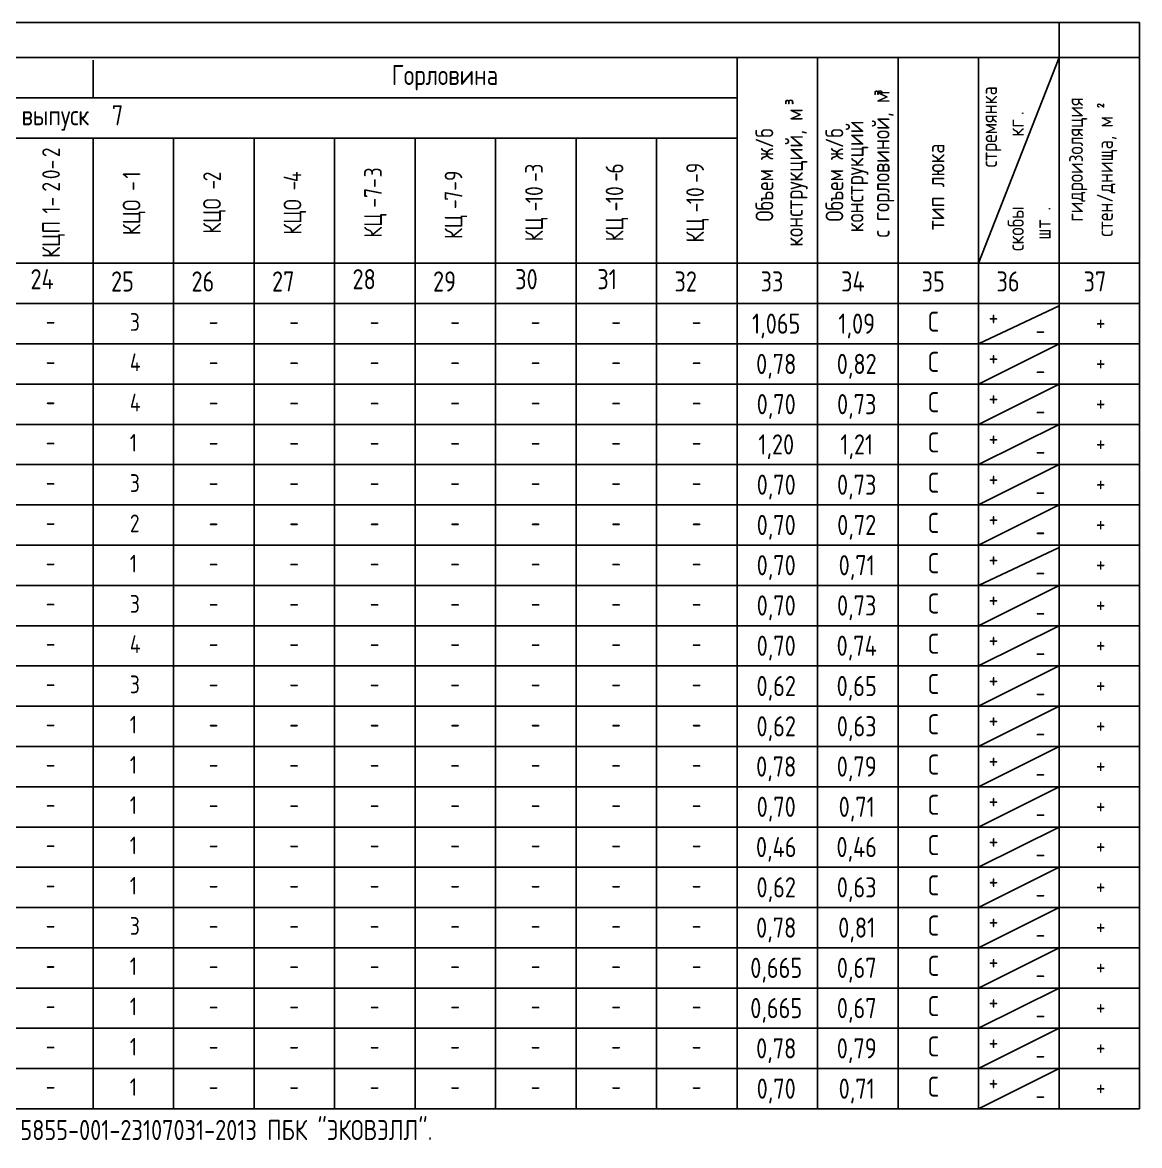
# Model space of a CAD drawing. Header units: millimetres. Extents: x 20530103 to 31271019, y 32092698 to 33532929.
# Drawn here: x 26090156 to 26104034, y 33061902 to 33075848 of the extents above; entities that cross this region are included whole.
import ezdxf
from ezdxf.enums import TextEntityAlignment as Align

# ---------------------------------------------------------------- set-up
doc = ezdxf.new("R2010")
doc.units = ezdxf.units.MM
doc.styles.add('GOST 2.304', font='GOST.TTF')

msp = doc.modelspace()

# ---------------------------------------------------------------- linework, layer by layer
for p, q in [((26067033.5911, 33075848.4948), (26104033.5911, 33075848.4948)), ((26103033.5911, 33062357.321), (26103033.5911, 33075848.4948)), ((26104033.5911, 33062357.321), (26104033.5911, 33075848.4948)), ((26075033.5911, 33075413.3978), (26104033.5911, 33075413.3978)), ((26091033.5911, 33074913.3978), (26091033.5911, 33075380.9463)), ((26099033.5911, 33062357.321), (26099033.5911, 33075413.3978)), ((26100033.5911, 33062357.321), (26100033.5911, 33075413.3978)), ((26101033.5911, 33062357.321), (26101033.5911, 33075413.3978)), ((26102033.5911, 33066857.321), (26102033.5911, 33075413.3978)), ((26103033.5911, 33062357.321), (26103033.5911, 33075413.3978)), ((26076033.5911, 33074913.3978), (26099033.5911, 33074913.3978)), ((26076033.5911, 33074413.3978), (26099033.5911, 33074413.3978)), ((26091033.5911, 33062357.321), (26091033.5911, 33074413.3978)), ((26092033.5911, 33062357.321), (26092033.5911, 33074413.3978)), ((26093033.5911, 33062357.321), (26093033.5911, 33074413.3978)), ((26094033.5911, 33062357.321), (26094033.5911, 33074413.3978)), ((26095033.5911, 33062357.321), (26095033.5911, 33074413.3978)), ((26096033.5911, 33062357.321), (26096033.5911, 33074413.3978)), ((26097033.5911, 33062357.321), (26097033.5911, 33074413.3978)), ((26098033.5911, 33062357.321), (26098033.5911, 33074413.3978)), ((26102033.5911, 33062357.321), (26102033.5911, 33074413.3978)), ((26103033.5911, 33062357.321), (26103033.5911, 33074413.3978)), ((26104033.5911, 33067357.321), (26104033.5911, 33074413.3978)), ((26101033.5911, 33062357.321), (26101033.5911, 33073913.3978)), ((26091033.5911, 33062357.321), (26091033.5911, 33073413.3978)), ((26092033.5911, 33062357.321), (26092033.5911, 33073413.3978)), ((26093033.5911, 33062357.321), (26093033.5911, 33073413.3978)), ((26094033.5911, 33062357.321), (26094033.5911, 33073413.3978)), ((26095033.5911, 33062357.321), (26095033.5911, 33073413.3978)), ((26096033.5911, 33062357.321), (26096033.5911, 33073413.3978)), ((26097033.5911, 33062357.321), (26097033.5911, 33073413.3978)), ((26098033.5911, 33062357.321), (26098033.5911, 33073413.3978)), ((26067033.5911, 33072857.321), (26104033.5911, 33072857.321)), ((26067033.5911, 33072357.321), (26104033.5911, 33072357.321)), ((26102033.5911, 33071857.321), (26103033.5911, 33072329.2825)), ((26067033.5911, 33071857.321), (26104033.5911, 33071857.321)), ((26102033.5911, 33071357.321), (26103033.5911, 33071857.321)), ((26067033.5911, 33071357.321), (26104033.5911, 33071357.321)), ((26102033.5911, 33070857.321), (26103033.5911, 33071357.321)), ((26067033.5911, 33070857.321), (26104033.5911, 33070857.321)), ((26102033.5911, 33070357.321), (26103033.5911, 33070857.321)), ((26067033.5911, 33070357.321), (26104033.5911, 33070357.321)), ((26102033.5911, 33069857.321), (26103033.5911, 33070357.321)), ((26067033.5911, 33069857.321), (26104033.5911, 33069857.321)), ((26102033.5911, 33069357.321), (26103033.5911, 33069857.321)), ((26067033.5911, 33069357.321), (26104033.5911, 33069357.321)), ((26102033.5911, 33068857.321), (26103033.5911, 33069329.2825)), ((26067033.5911, 33068857.321), (26104033.5911, 33068857.321)), ((26102033.5911, 33068357.321), (26103033.5911, 33068857.321)), ((26067033.5911, 33068357.321), (26104033.5911, 33068357.321)), ((26102033.5911, 33067857.321), (26103033.5911, 33068357.321)), ((26067033.5911, 33067857.321), (26104033.5911, 33067857.321)), ((26102033.5911, 33067357.321), (26103033.5911, 33067857.321)), ((26067033.5911, 33067357.321), (26104033.5911, 33067357.321)), ((26102033.5911, 33066857.321), (26103033.5911, 33067357.321)), ((26067033.5911, 33066857.321), (26104033.5911, 33066857.321)), ((26102033.5911, 33066357.321), (26103033.5911, 33066857.321)), ((26067033.5911, 33066357.321), (26104033.5911, 33066357.321)), ((26102033.5911, 33065857.321), (26103033.5911, 33066357.321)), ((26067033.5911, 33065857.321), (26104033.5911, 33065857.321)), ((26102033.5911, 33065357.321), (26103033.5911, 33065857.321)), ((26067033.5911, 33065357.321), (26104033.5911, 33065357.321)), ((26102033.5911, 33064857.321), (26103033.5911, 33065357.321)), ((26067033.5911, 33064857.321), (26104033.5911, 33064857.321)), ((26102033.5911, 33064357.321), (26103033.5911, 33064857.321)), ((26067033.5911, 33064357.321), (26104033.5911, 33064357.321)), ((26102033.5911, 33063857.321), (26103033.5911, 33064357.321)), ((26067033.5911, 33063857.321), (26104033.5911, 33063857.321)), ((26102033.5911, 33063357.321), (26103033.5911, 33063857.321)), ((26067033.5911, 33063357.321), (26104033.5911, 33063357.321)), ((26102033.5911, 33062857.321), (26103033.5911, 33063357.321)), ((26067033.5911, 33062857.321), (26104033.5911, 33062857.321)), ((26102033.5911, 33062357.321), (26103033.5911, 33062857.321)), ((26067033.5911, 33062357.321), (26104033.5911, 33062357.321))]:
    msp.add_line(p, q)
at = {"ltscale": 0.01}
msp.add_line((26102033.5911, 33072857.321), (26103033.5911, 33075413.3978), dxfattribs=at)

# ---------------------------------------------------------------- texts
at = {"linetype": 'ByBlock', "style": 'GOST 2.304'}
for s, p in [('Горловина', (26094744.2092, 33075071.3043)), ('7', (26091266.7019, 33074571.3043)), ('выпуск ', (26090145.3887, 33074571.3043)), ('*Днище, рабочая часть, а также перекрытие колодцев подлежит гидроизоляции при помощи полиэтиленового футерованного листа с анкерным элементовм V-Lock по ТУ 5855-001-23107031-2013 ПБК "ЭКОВЭЛЛ".', (26067791.2154, 33061969.8825))]:
    msp.add_text(s, height=250, dxfattribs=at).set_placement(p)
for s, height, p in [('с горловиной, м', 220, (26100928.3578, 33073178.3703)), ('³', 220, (26100958.5959, 33074934.349)), ('стремянка', 200, (26102262.7074, 33074048.4722)), ('³', 220, (26099850.5206, 33074819.5945)), ('гидроизоляция', 200, (26103330.787, 33073373.6709)), ('²', 200, (26103702.2156, 33074779.2028)), ('конструкций, м', 220, (26099850.5206, 33073063.6157)), ('кг', 200, (26102596.0407, 33074430.86)), ('.', 200, (26102596.0407, 33074697.6623)), ('стен/днища, м', 200, (26103702.2156, 33073188.0841)), ('Объем ж/б ', 220, (26099483.8539, 33073375.2278)), ('Объем ж/б ', 220, (26100353.5248, 33073375.2278)), ('конструкций', 220, (26100604.5426, 33073242.1221)), ('2', 220, (26090622.2518, 33074175.1749)), ('тип люка', 220, (26101610.4181, 33073268.7189)), ('0-', 220, (26090622.2518, 33073901.9006)), ('6', 220, (26097621.3514, 33073971.2472)), ('-9', 220, (26098622.2518, 33073856.1899)), ('1', 220, (26091622.2518, 33073910.6496)), ('2', 220, (26092621.3514, 33073876.0739)), ('4', 220, (26093621.3514, 33073865.0739)), ('3', 220, (26094621.3514, 33073924.711)), ('7-9', 220, (26095621.3514, 33073634.0739)), ('3', 220, (26096621.3514, 33073971.2472)), ('-', 220, (26096621.3514, 33073868.9006)), ('-', 220, (26097621.3514, 33073868.9006)), ('2', 220, (26090622.2518, 33073747.9006)), ('-', 220, (26091622.2518, 33073756.6496)), ('-', 220, (26092621.3514, 33073773.7274)), ('-', 220, (26093621.3514, 33073762.7274)), ('-7-', 220, (26094621.3514, 33073549.0903)), ('1-', 220, (26090622.2518, 33073474.6264)), ('10', 220, (26096621.3514, 33073604.9006)), ('10', 220, (26097621.3514, 33073604.9006)), ('10', 220, (26098622.2518, 33073592.1899)), ('КЦО', 220, (26091622.2518, 33073206.6496)), ('КЦО', 220, (26092621.3514, 33073223.7274)), ('КЦО', 220, (26093621.3514, 33073212.7274)), ('-', 220, (26095621.3514, 33073531.7274)), ('-', 220, (26096621.3514, 33073502.5541)), ('-', 220, (26097621.3514, 33073502.5541)), ('-', 220, (26098622.2518, 33073489.8434)), ('скобы', 200, (26102595.9497, 33073010.7578)), ('.', 200, (26102929.2831, 33073510.7578)), ('КЦ', 220, (26094621.3514, 33073175.0903)), ('КЦ', 220, (26095621.3514, 33073157.7274)), ('КЦ', 220, (26096621.3514, 33073128.5541)), ('КЦ', 220, (26097621.3514, 33073128.5541)), ('КЦ', 220, (26098622.2518, 33073115.8434)), ('шт', 200, (26102929.2831, 33073150.7578)), ('КЦП', 220, (26090622.2518, 33072924.6264))]:
    msp.add_text(s, height=height, rotation=90, dxfattribs=at).set_placement(p)
at = {"style": 'GOST 2.304'}
for s, height, p in [('24', 250, (26090256.472, 33072535.4063)), ('25', 250, (26091256.472, 33072507.3679)), ('26', 250, (26092256.472, 33072507.3679)), ('27', 250, (26093256.472, 33072507.3679)), ('28', 250, (26094256.472, 33072535.4063)), ('29', 250, (26095256.472, 33072507.3679)), ('30', 250, (26096277.3053, 33072535.4063)), ('31', 250, (26097298.1387, 33072535.4063)), ('32', 250, (26098256.472, 33072507.3679)), ('33', 250, (26099326.2018, 33072507.3679)), ('34', 250, (26100326.2018, 33072507.3679)), ('35', 250, (26101326.2018, 33072507.3679)), ('36', 250, (26102256.472, 33072507.3679)), ('37', 250, (26103338.1604, 33072507.3679)), ('3', 220, (26091490.4099, 33072018.4261)), ('С', 250, (26101405.8985, 33072008.2514)), ('+', 220, (26102158.9953, 33072079.2892)), ('+', 220, (26103490.4099, 33072018.4261)), ('-', 220, (26090445.6457, 33072031.5734)), ('-', 220, (26092470.6568, 33072028.7686)), ('-', 220, (26093470.6568, 33072028.7686)), ('-', 220, (26094470.6568, 33072028.7686)), ('-', 220, (26095470.6568, 33072028.7686)), ('-', 220, (26096470.6568, 33072028.7686)), ('-', 220, (26097470.6568, 33072028.7686)), ('-', 220, (26098470.6568, 33072028.7686)), ('-', 220, (26102742.1376, 33071917.1045)), ('4', 220, (26091490.4099, 33071518.4261)), ('С', 250, (26101405.8985, 33071508.2514)), ('+', 220, (26102158.9953, 33071579.2892)), ('-', 220, (26090445.6457, 33071531.5734)), ('-', 220, (26092470.6568, 33071528.7686)), ('-', 220, (26093470.6568, 33071528.7686)), ('-', 220, (26094470.6568, 33071528.7686)), ('-', 220, (26095470.6568, 33071528.7686)), ('-', 220, (26096470.6568, 33071528.7686)), ('-', 220, (26097470.6568, 33071528.7686)), ('-', 220, (26098470.6568, 33071528.7686)), ('+', 220, (26103490.4099, 33071518.4261)), ('-', 220, (26102742.1376, 33071417.1045)), ('4', 220, (26091490.4099, 33071018.4261)), ('С', 250, (26101405.8985, 33071008.2514)), ('+', 220, (26102158.9953, 33071079.2892)), ('+', 220, (26103490.4099, 33071018.4261)), ('-', 220, (26090445.6457, 33071031.5734)), ('-', 220, (26092470.6568, 33071028.7686)), ('-', 220, (26093470.6568, 33071028.7686)), ('-', 220, (26094470.6568, 33071028.7686)), ('-', 220, (26095470.6568, 33071028.7686)), ('-', 220, (26096470.6568, 33071028.7686)), ('-', 220, (26097470.6568, 33071028.7686)), ('-', 220, (26098470.6568, 33071028.7686)), ('-', 220, (26102742.1376, 33070917.1045)), ('1', 220, (26091490.4099, 33070518.4261)), ('С', 250, (26101405.8985, 33070508.2514)), ('-', 220, (26090445.6457, 33070531.5734)), ('-', 220, (26092470.6568, 33070528.7686)), ('-', 220, (26093470.6568, 33070528.7686)), ('-', 220, (26094470.6568, 33070528.7686)), ('-', 220, (26095470.6568, 33070528.7686)), ('-', 220, (26096470.6568, 33070528.7686)), ('-', 220, (26097470.6568, 33070528.7686)), ('-', 220, (26098470.6568, 33070528.7686)), ('+', 220, (26102158.9953, 33070579.2892)), ('+', 220, (26103490.4099, 33070518.4261)), ('-', 220, (26102742.1376, 33070417.1045)), ('3', 220, (26091490.4099, 33070018.4261)), ('С', 250, (26101405.8985, 33070008.2514)), ('+', 220, (26102158.9953, 33070079.2892)), ('-', 220, (26090445.6457, 33070031.5734)), ('-', 220, (26092470.6568, 33070028.7686)), ('-', 220, (26093470.6568, 33070028.7686)), ('-', 220, (26094470.6568, 33070028.7686)), ('-', 220, (26095470.6568, 33070028.7686)), ('-', 220, (26096470.6568, 33070028.7686)), ('-', 220, (26097470.6568, 33070028.7686)), ('-', 220, (26098470.6568, 33070028.7686)), ('+', 220, (26103490.4099, 33070018.4261)), ('-', 220, (26102742.1376, 33069917.1045)), ('-', 220, (26090445.6457, 33069531.5734)), ('2', 220, (26091490.4099, 33069518.4261)), ('-', 220, (26092470.6568, 33069528.7686)), ('-', 220, (26093470.6568, 33069528.7686)), ('-', 220, (26094470.6568, 33069528.7686)), ('-', 220, (26095470.6568, 33069528.7686)), ('-', 220, (26096470.6568, 33069528.7686)), ('-', 220, (26097470.6568, 33069528.7686)), ('-', 220, (26098470.6568, 33069528.7686)), ('С', 250, (26101405.8985, 33069508.2514)), ('+', 220, (26102158.9953, 33069579.2892)), ('+', 220, (26103490.4099, 33069518.4261)), ('-', 220, (26102742.1376, 33069417.1045)), ('1', 220, (26091490.4099, 33069018.4261)), ('С', 250, (26101405.8985, 33069008.2514)), ('+', 220, (26102158.9953, 33069079.2892)), ('-', 220, (26090445.6457, 33069031.5734)), ('-', 220, (26092470.6568, 33069028.7686)), ('-', 220, (26093470.6568, 33069028.7686)), ('-', 220, (26094470.6568, 33069028.7686)), ('-', 220, (26095470.6568, 33069028.7686)), ('-', 220, (26096470.6568, 33069028.7686)), ('-', 220, (26097470.6568, 33069028.7686)), ('-', 220, (26098470.6568, 33069028.7686)), ('+', 220, (26103490.4099, 33069018.4261)), ('-', 220, (26102742.1376, 33068917.1045)), ('3', 220, (26091490.4099, 33068518.4261)), ('С', 250, (26101405.8985, 33068508.2514)), ('+', 220, (26102158.9953, 33068579.2892)), ('+', 220, (26103490.4099, 33068518.4261)), ('-', 220, (26090445.6457, 33068531.5734)), ('-', 220, (26092470.6568, 33068528.7686)), ('-', 220, (26093470.6568, 33068528.7686)), ('-', 220, (26094470.6568, 33068528.7686)), ('-', 220, (26095470.6568, 33068528.7686)), ('-', 220, (26096470.6568, 33068528.7686)), ('-', 220, (26097470.6568, 33068528.7686)), ('-', 220, (26098470.6568, 33068528.7686)), ('-', 220, (26102742.1376, 33068417.1045)), ('4', 220, (26091490.4099, 33068018.4261)), ('С', 250, (26101405.8985, 33068008.2514)), ('-', 220, (26090445.6457, 33068031.5734)), ('-', 220, (26092470.6568, 33068028.7686)), ('-', 220, (26093470.6568, 33068028.7686)), ('-', 220, (26094470.6568, 33068028.7686)), ('-', 220, (26095470.6568, 33068028.7686)), ('-', 220, (26096470.6568, 33068028.7686)), ('-', 220, (26097470.6568, 33068028.7686)), ('-', 220, (26098470.6568, 33068028.7686)), ('+', 220, (26102158.9953, 33068079.2892)), ('+', 220, (26103490.4099, 33068018.4261)), ('-', 220, (26102742.1376, 33067917.1045)), ('3', 220, (26091490.4099, 33067518.4261)), ('С', 250, (26101405.8985, 33067508.2514)), ('+', 220, (26102158.9953, 33067579.2892)), ('-', 220, (26090445.6457, 33067531.5734)), ('-', 220, (26092470.6568, 33067528.7686)), ('-', 220, (26093470.6568, 33067528.7686)), ('-', 220, (26094470.6568, 33067528.7686)), ('-', 220, (26095470.6568, 33067528.7686)), ('-', 220, (26096470.6568, 33067528.7686)), ('-', 220, (26097470.6568, 33067528.7686)), ('-', 220, (26098470.6568, 33067528.7686)), ('+', 220, (26103490.4099, 33067518.4261)), ('-', 220, (26102742.1376, 33067417.1045)), ('С', 250, (26101405.8985, 33067008.2514)), ('-', 220, (26090445.6457, 33067031.5734)), ('1', 220, (26091490.4099, 33067018.4261)), ('-', 220, (26092470.6568, 33067028.7686)), ('-', 220, (26093470.6568, 33067028.7686)), ('-', 220, (26094470.6568, 33067028.7686)), ('-', 220, (26095470.6568, 33067028.7686)), ('-', 220, (26096470.6568, 33067028.7686)), ('-', 220, (26097470.6568, 33067028.7686)), ('-', 220, (26098470.6568, 33067028.7686)), ('+', 220, (26102158.9953, 33067079.2892)), ('+', 220, (26103490.4099, 33067018.4261)), ('-', 220, (26102742.1376, 33066917.1045)), ('1', 220, (26091490.4099, 33066518.4261)), ('С', 250, (26101405.8985, 33066508.2514)), ('+', 220, (26102158.9953, 33066579.2892)), ('-', 220, (26090445.6457, 33066531.5734)), ('-', 220, (26092470.6568, 33066528.7686)), ('-', 220, (26093470.6568, 33066528.7686)), ('-', 220, (26094470.6568, 33066528.7686)), ('-', 220, (26095470.6568, 33066528.7686)), ('-', 220, (26096470.6568, 33066528.7686)), ('-', 220, (26097470.6568, 33066528.7686)), ('-', 220, (26098470.6568, 33066528.7686)), ('+', 220, (26103490.4099, 33066518.4261)), ('-', 220, (26102742.1376, 33066417.1045)), ('1', 220, (26091490.4099, 33066018.4261)), ('С', 250, (26101405.8985, 33066008.2514)), ('+', 220, (26102158.9953, 33066079.2892)), ('+', 220, (26103490.4099, 33066018.4261)), ('-', 220, (26090445.6457, 33066031.5734)), ('-', 220, (26092470.6568, 33066028.7686)), ('-', 220, (26093470.6568, 33066028.7686)), ('-', 220, (26094470.6568, 33066028.7686)), ('-', 220, (26095470.6568, 33066028.7686)), ('-', 220, (26096470.6568, 33066028.7686)), ('-', 220, (26097470.6568, 33066028.7686)), ('-', 220, (26098470.6568, 33066028.7686)), ('-', 220, (26102742.1376, 33065917.1045)), ('1', 220, (26091490.4099, 33065518.4261)), ('С', 250, (26101405.8985, 33065508.2514)), ('+', 220, (26102158.9953, 33065579.2892)), ('-', 220, (26090445.6457, 33065531.5734)), ('-', 220, (26092470.6568, 33065528.7686)), ('-', 220, (26093470.6568, 33065528.7686)), ('-', 220, (26094470.6568, 33065528.7686)), ('-', 220, (26095470.6568, 33065528.7686)), ('-', 220, (26096470.6568, 33065528.7686)), ('-', 220, (26097470.6568, 33065528.7686)), ('-', 220, (26098470.6568, 33065528.7686)), ('+', 220, (26103490.4099, 33065518.4261)), ('-', 220, (26102742.1376, 33065417.1045)), ('1', 220, (26091490.4099, 33065018.4261)), ('С', 250, (26101405.8985, 33065008.2514)), ('+', 220, (26102158.9953, 33065079.2892)), ('+', 220, (26103490.4099, 33065018.4261)), ('-', 220, (26090445.6457, 33065031.5734)), ('-', 220, (26092470.6568, 33065028.7686)), ('-', 220, (26093470.6568, 33065028.7686)), ('-', 220, (26094470.6568, 33065028.7686)), ('-', 220, (26095470.6568, 33065028.7686)), ('-', 220, (26096470.6568, 33065028.7686)), ('-', 220, (26097470.6568, 33065028.7686)), ('-', 220, (26098470.6568, 33065028.7686)), ('-', 220, (26102742.1376, 33064917.1045)), ('3', 220, (26091490.4099, 33064518.4261)), ('С', 250, (26101405.8985, 33064508.2514)), ('-', 220, (26090445.6457, 33064531.5734)), ('-', 220, (26092470.6568, 33064528.7686)), ('-', 220, (26093470.6568, 33064528.7686)), ('-', 220, (26094470.6568, 33064528.7686)), ('-', 220, (26095470.6568, 33064528.7686)), ('-', 220, (26096470.6568, 33064528.7686)), ('-', 220, (26097470.6568, 33064528.7686)), ('-', 220, (26098470.6568, 33064528.7686)), ('+', 220, (26102158.9953, 33064579.2892)), ('+', 220, (26103490.4099, 33064518.4261)), ('-', 220, (26102742.1376, 33064417.1045)), ('1', 220, (26091490.4099, 33064018.4261)), ('С', 250, (26101405.8985, 33064008.2514)), ('+', 220, (26102158.9953, 33064079.2892)), ('-', 220, (26090445.6457, 33064031.5734)), ('-', 220, (26092470.6568, 33064028.7686)), ('-', 220, (26093470.6568, 33064028.7686)), ('-', 220, (26094470.6568, 33064028.7686)), ('-', 220, (26095470.6568, 33064028.7686)), ('-', 220, (26096470.6568, 33064028.7686)), ('-', 220, (26097470.6568, 33064028.7686)), ('-', 220, (26098470.6568, 33064028.7686)), ('+', 220, (26103490.4099, 33064018.4261)), ('-', 220, (26102742.1376, 33063917.1045)), ('-', 220, (26090445.6457, 33063531.5734)), ('1', 220, (26091490.4099, 33063518.4261)), ('-', 220, (26092470.6568, 33063528.7686)), ('-', 220, (26093470.6568, 33063528.7686)), ('-', 220, (26094470.6568, 33063528.7686)), ('-', 220, (26095470.6568, 33063528.7686)), ('-', 220, (26096470.6568, 33063528.7686)), ('-', 220, (26097470.6568, 33063528.7686)), ('-', 220, (26098470.6568, 33063528.7686)), ('С', 250, (26101405.8985, 33063508.2514)), ('+', 220, (26102158.9953, 33063579.2892)), ('+', 220, (26103490.4099, 33063518.4261)), ('-', 220, (26102742.1376, 33063417.1045)), ('1', 220, (26091490.4099, 33063018.4261)), ('С', 250, (26101405.8985, 33063008.2514)), ('+', 220, (26102158.9953, 33063079.2892)), ('-', 220, (26090445.6457, 33063031.5734)), ('-', 220, (26092470.6568, 33063028.7686)), ('-', 220, (26093470.6568, 33063028.7686)), ('-', 220, (26094470.6568, 33063028.7686)), ('-', 220, (26095470.6568, 33063028.7686)), ('-', 220, (26096470.6568, 33063028.7686)), ('-', 220, (26097470.6568, 33063028.7686)), ('-', 220, (26098470.6568, 33063028.7686)), ('+', 220, (26103490.4099, 33063018.4261)), ('-', 220, (26102742.1376, 33062917.1045)), ('1', 220, (26091490.4099, 33062518.4261)), ('С', 250, (26101405.8985, 33062508.2514)), ('+', 220, (26102158.9953, 33062579.2892)), ('+', 220, (26103490.4099, 33062518.4261)), ('-', 220, (26090445.6457, 33062531.5734)), ('-', 220, (26092470.6568, 33062528.7686)), ('-', 220, (26093470.6568, 33062528.7686)), ('-', 220, (26094470.6568, 33062528.7686)), ('-', 220, (26095470.6568, 33062528.7686)), ('-', 220, (26096470.6568, 33062528.7686)), ('-', 220, (26097470.6568, 33062528.7686)), ('-', 220, (26098470.6568, 33062528.7686)), ('-', 220, (26102742.1376, 33062417.1045))]:
    msp.add_text(s, height=height, dxfattribs=at).set_placement(p)
for s, p in [('1,065', (26099520.0381, 33072233.3392)), ('1,09', (26100520.0381, 33072233.3392)), ('0,78', (26099520.0381, 33071733.3392)), ('0,82', (26100520.0381, 33071733.3392)), ('0,70', (26099520.0381, 33071233.3392)), ('0,73', (26100520.0381, 33071233.3392)), ('1,20', (26099520.0381, 33070733.3392)), ('1,21', (26100520.0381, 33070733.3392)), ('0,70', (26099520.0381, 33070233.3392)), ('0,73', (26100520.0381, 33070233.3392)), ('0,70', (26099520.0381, 33069733.3392)), ('0,72', (26100520.0381, 33069733.3392)), ('0,70', (26099520.0381, 33069233.3392)), ('0,71', (26100520.0381, 33069233.3392)), ('0,70', (26099520.0381, 33068733.3392)), ('0,73', (26100520.0381, 33068733.3392)), ('0,70', (26099520.0381, 33068233.3392)), ('0,74', (26100520.0381, 33068233.3392)), ('0,62', (26099520.0381, 33067733.3392)), ('0,65', (26100520.0381, 33067733.3392)), ('0,62', (26099520.0381, 33067233.3392)), ('0,63', (26100520.0381, 33067233.3392)), ('0,78', (26099520.0381, 33066733.3392)), ('0,79', (26100520.0381, 33066733.3392)), ('0,70', (26099520.0381, 33066233.3392)), ('0,71', (26100520.0381, 33066233.3392)), ('0,46', (26099520.0381, 33065733.3392)), ('0,46', (26100520.0381, 33065733.3392)), ('0,62', (26099520.0381, 33065233.3392)), ('0,63', (26100520.0381, 33065233.3392)), ('0,78', (26099520.0381, 33064733.3392)), ('0,81', (26100520.0381, 33064733.3392)), ('0,665', (26099520.0381, 33064233.3392)), ('0,67', (26100520.0381, 33064233.3392)), ('0,665', (26099520.0381, 33063733.3392)), ('0,67', (26100520.0381, 33063733.3392)), ('0,78', (26099520.0381, 33063233.3392)), ('0,79', (26100520.0381, 33063233.3392)), ('0,70', (26099520.0381, 33062733.3392)), ('0,71', (26100520.0381, 33062733.3392))]:
    msp.add_text(s, height=250, dxfattribs=at).set_placement(p, align=Align.TOP_CENTER)

doc.saveas('drawing.dxf')
